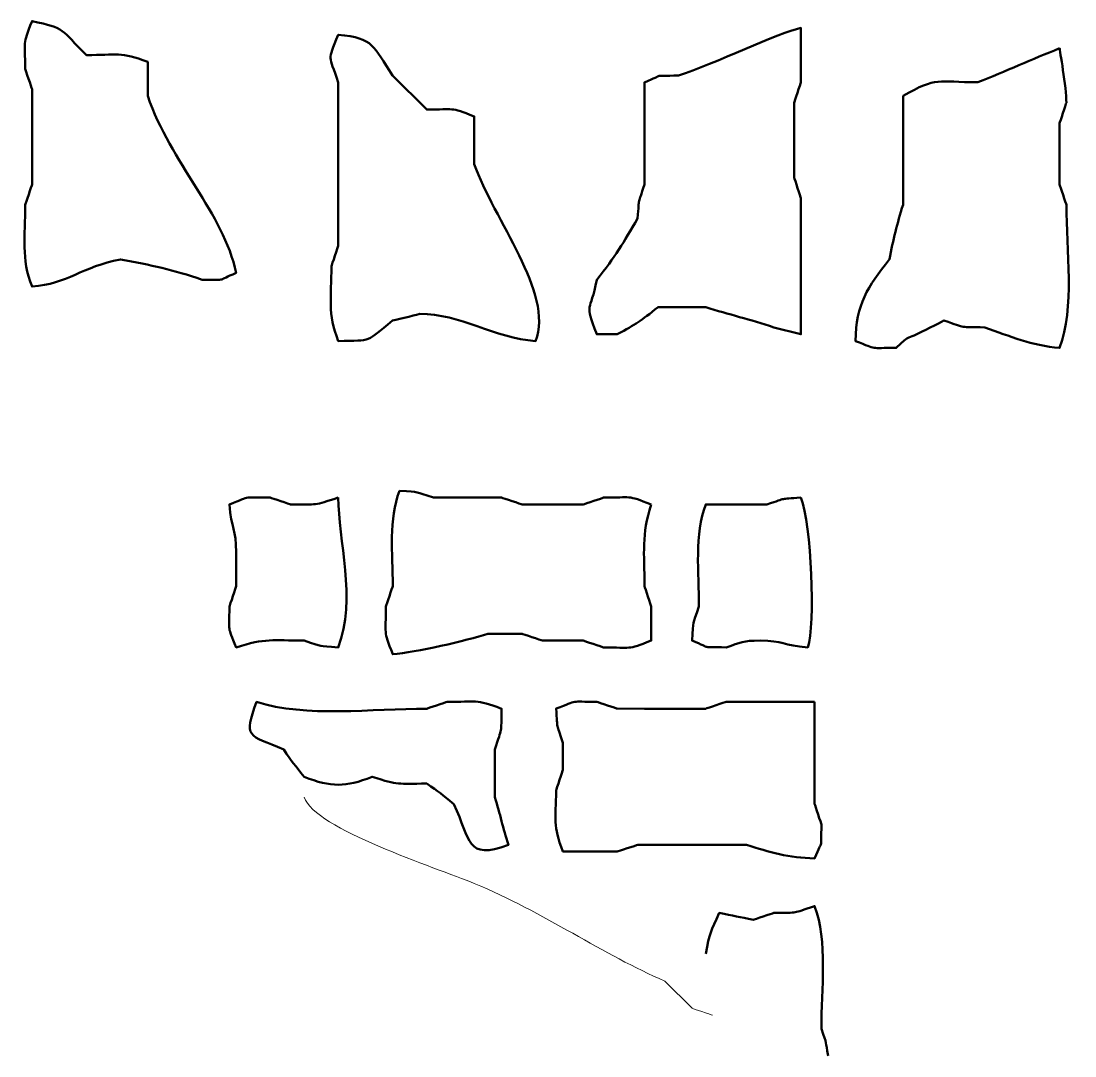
# Model space of a CAD drawing. Header units: centimetres. Extents: x -40.3 to 39, y -29.8 to 28.8.
# Drawn here: x -0.397 to 2.226, y -18.988 to -16.413 of the extents above; entities that cross this region are included whole.
import ezdxf

# ---------------------------------------------------------------- set-up
doc = ezdxf.new("R2010")
doc.units = ezdxf.units.CM
doc.header["$MEASUREMENT"] = 0
doc.layers.add('layer 1', color=7, linetype='Continuous')

msp = doc.modelspace()

# ---------------------------------------------------------------- linework, layer by layer
at = {"layer": 'layer 1', "color": 225, "lineweight": 50}
for points, knots in [([(-0.08224, -16.59972), (-0.08224, -16.59972), (-0.08224, -16.51503), (-0.08224, -16.51503), (-0.08224, -16.51503), (-0.14896, -16.48912), (-0.15961, -16.49809), (-0.23472, -16.49809), (-0.23472, -16.49809), (-0.30011, -16.43412), (-0.28492, -16.43135), (-0.37025, -16.4134), (-0.37025, -16.4134), (-0.39441, -16.47555), (-0.38719, -16.46042), (-0.38719, -16.53198), (-0.38719, -16.53198), (-0.38679, -16.53298), (-0.37127, -16.57998), (-0.37025, -16.5828), (-0.37025, -16.5828), (-0.37025, -16.5828), (-0.37025, -16.65056), (-0.37025, -16.65056), (-0.37025, -16.65056), (-0.37025, -16.65056), (-0.37025, -16.81998), (-0.37025, -16.81998), (-0.37025, -16.81998), (-0.37065, -16.82098), (-0.38617, -16.86796), (-0.38719, -16.8708), (-0.38719, -16.8708), (-0.38721, -16.95092), (-0.39746, -17.00396), (-0.37025, -17.07409), (-0.37025, -17.07409), (-0.28133, -17.06722), (-0.24612, -17.02447), (-0.15003, -17.0063), (-0.15003, -17.0063), (-0.0729, -17.02088), (-0.01982, -17.03185), (0.05324, -17.05712), (0.05324, -17.05712), (0.12137, -17.05714), (0.08679, -17.06005), (0.13797, -17.0402), (0.13797, -17.0402), (0.10664, -16.89148), (-0.0246, -16.76639), (-0.08224, -16.59972)], [0, 0, 0, 0, 0.0714286, 0.0714286, 0.0714286, 0.0714286, 0.1428571, 0.1428571, 0.1428571, 0.1428571, 0.2142857, 0.2142857, 0.2142857, 0.2142857, 0.2857143, 0.2857143, 0.2857143, 0.2857143, 0.3571429, 0.3571429, 0.3571429, 0.3571429, 0.4285714, 0.4285714, 0.4285714, 0.4285714, 0.5, 0.5, 0.5, 0.5, 0.5714286, 0.5714286, 0.5714286, 0.5714286, 0.6428571, 0.6428571, 0.6428571, 0.6428571, 0.7142857, 0.7142857, 0.7142857, 0.7142857, 0.7857143, 0.7857143, 0.7857143, 0.7857143, 0.8571429, 0.8571429, 0.8571429, 0.8571429, 1, 1, 1, 1]), ([(0.73092, -16.76918), (0.73092, -16.76918), (0.73092, -16.65058), (0.73092, -16.65058), (0.73092, -16.65058), (0.66871, -16.62642), (0.6839, -16.63361), (0.61232, -16.63361), (0.61232, -16.63361), (0.61232, -16.63361), (0.52763, -16.54895), (0.52763, -16.54895), (0.52763, -16.54895), (0.47818, -16.47578), (0.48238, -16.45621), (0.3921, -16.44731), (0.3921, -16.44731), (0.36446, -16.51845), (0.36828, -16.49247), (0.3921, -16.56591), (0.3921, -16.56591), (0.3921, -16.56591), (0.3921, -16.63366), (0.3921, -16.63366), (0.3921, -16.63366), (0.3921, -16.63366), (0.3921, -16.78613), (0.3921, -16.78613), (0.3921, -16.78613), (0.3921, -16.78613), (0.3921, -16.97248), (0.3921, -16.97248), (0.3921, -16.97248), (0.3917, -16.97348), (0.37618, -17.02048), (0.37513, -17.02329), (0.37513, -17.02329), (0.37513, -17.10175), (0.36523, -17.14044), (0.3921, -17.20964), (0.3921, -17.20964), (0.47969, -17.20785), (0.45876, -17.21316), (0.52761, -17.15882), (0.52761, -17.15882), (0.54543, -17.15511), (0.5945, -17.14187), (0.59539, -17.1419), (0.59539, -17.1419), (0.69487, -17.1419), (0.7811, -17.20181), (0.88337, -17.20964), (0.88337, -17.20964), (0.92984, -17.08995), (0.77873, -16.90734), (0.73092, -16.76918)], [0, 0, 0, 0, 0.0666667, 0.0666667, 0.0666667, 0.0666667, 0.1333333, 0.1333333, 0.1333333, 0.1333333, 0.2, 0.2, 0.2, 0.2, 0.2666667, 0.2666667, 0.2666667, 0.2666667, 0.3333333, 0.3333333, 0.3333333, 0.3333333, 0.4, 0.4, 0.4, 0.4, 0.4666667, 0.4666667, 0.4666667, 0.4666667, 0.5333333, 0.5333333, 0.5333333, 0.5333333, 0.6, 0.6, 0.6, 0.6, 0.6666667, 0.6666667, 0.6666667, 0.6666667, 0.7333333, 0.7333333, 0.7333333, 0.7333333, 0.8, 0.8, 0.8, 0.8, 0.8666667, 0.8666667, 0.8666667, 0.8666667, 1, 1, 1, 1]), ([(1.54409, -17.17572), (1.54409, -17.17572), (1.54409, -16.85383), (1.54409, -16.85383), (1.54409, -16.85383), (1.54368, -16.85283), (1.52814, -16.80585), (1.52714, -16.80301), (1.52714, -16.80301), (1.52714, -16.80301), (1.52714, -16.61667), (1.52714, -16.61667), (1.52714, -16.61667), (1.52754, -16.61567), (1.54306, -16.56867), (1.54409, -16.56585), (1.54409, -16.56585), (1.54409, -16.56585), (1.54406, -16.43032), (1.54406, -16.43032), (1.54406, -16.43032), (1.4909, -16.44159), (1.32684, -16.52052), (1.23914, -16.54895), (1.23914, -16.54895), (1.17061, -16.55055), (1.20853, -16.54444), (1.15445, -16.56589), (1.15445, -16.56589), (1.15445, -16.56589), (1.15445, -16.82), (1.15445, -16.82), (1.15445, -16.82), (1.13691, -16.87417), (1.14207, -16.84653), (1.1375, -16.90469), (1.1375, -16.90469), (1.10203, -16.96392), (1.08197, -17.00035), (1.03587, -17.05716), (1.03587, -17.05716), (1.01999, -17.14113), (1.00394, -17.11046), (1.03587, -17.19269), (1.03587, -17.19269), (1.03587, -17.19269), (1.08669, -17.19271), (1.08669, -17.19271), (1.08669, -17.19271), (1.13447, -17.16714), (1.14429, -17.16068), (1.18832, -17.12495), (1.18832, -17.12495), (1.18832, -17.12495), (1.30692, -17.12495), (1.30692, -17.12495), (1.30692, -17.12495), (1.36414, -17.14352), (1.41848, -17.15575), (1.47632, -17.17577), (1.47632, -17.17577), (1.47632, -17.17577), (1.54409, -17.19269), (1.54409, -17.19269), (1.54409, -17.19269), (1.54409, -17.19269), (1.54409, -17.17572), (1.54409, -17.17572)], [0, 0, 0, 0, 0.0555556, 0.0555556, 0.0555556, 0.0555556, 0.1111111, 0.1111111, 0.1111111, 0.1111111, 0.1666667, 0.1666667, 0.1666667, 0.1666667, 0.2222222, 0.2222222, 0.2222222, 0.2222222, 0.2777778, 0.2777778, 0.2777778, 0.2777778, 0.3333333, 0.3333333, 0.3333333, 0.3333333, 0.3888889, 0.3888889, 0.3888889, 0.3888889, 0.4444444, 0.4444444, 0.4444444, 0.4444444, 0.5, 0.5, 0.5, 0.5, 0.5555556, 0.5555556, 0.5555556, 0.5555556, 0.6111111, 0.6111111, 0.6111111, 0.6111111, 0.6666667, 0.6666667, 0.6666667, 0.6666667, 0.7222222, 0.7222222, 0.7222222, 0.7222222, 0.7777778, 0.7777778, 0.7777778, 0.7777778, 0.8333333, 0.8333333, 0.8333333, 0.8333333, 0.8888889, 0.8888889, 0.8888889, 0.8888889, 1, 1, 1, 1]), ([(2.18798, -16.48106), (2.12028, -16.50822), (2.05299, -16.53838), (1.98469, -16.56579), (1.98469, -16.56579), (1.8829, -16.56577), (1.88374, -16.55036), (1.79834, -16.59966), (1.79834, -16.59966), (1.79834, -16.59966), (1.79834, -16.87069), (1.79834, -16.87069), (1.79834, -16.87069), (1.78349, -16.91643), (1.77356, -16.95786), (1.76447, -17.00622), (1.76447, -17.00622), (1.7087, -17.07686), (1.68179, -17.1166), (1.67974, -17.20951), (1.67974, -17.20951), (1.73773, -17.23201), (1.71178, -17.22646), (1.7814, -17.22646), (1.7814, -17.22646), (1.81659, -17.19128), (1.81207, -17.20405), (1.83219, -17.19256), (1.83219, -17.19256), (1.84259, -17.18812), (1.88912, -17.16386), (1.89998, -17.15871), (1.89998, -17.15871), (1.9598, -17.17807), (1.93502, -17.17419), (2.00161, -17.17564), (2.00161, -17.17564), (2.06487, -17.19754), (2.11823, -17.22112), (2.18798, -17.22648), (2.18798, -17.22648), (2.22614, -17.12822), (2.20493, -16.98223), (2.20493, -16.87071), (2.20493, -16.87071), (2.20452, -16.86971), (2.189, -16.82269), (2.18798, -16.8199), (2.18798, -16.8199), (2.18798, -16.8199), (2.18798, -16.66742), (2.18798, -16.66742), (2.18798, -16.66742), (2.18839, -16.66642), (2.2039, -16.61942), (2.20493, -16.61658), (2.20493, -16.61658), (2.20493, -16.5793), (2.18798, -16.483), (2.18798, -16.48106)], [0, 0, 0, 0, 0.0625, 0.0625, 0.0625, 0.0625, 0.125, 0.125, 0.125, 0.125, 0.1875, 0.1875, 0.1875, 0.1875, 0.25, 0.25, 0.25, 0.25, 0.3125, 0.3125, 0.3125, 0.3125, 0.375, 0.375, 0.375, 0.375, 0.4375, 0.4375, 0.4375, 0.4375, 0.5, 0.5, 0.5, 0.5, 0.5625, 0.5625, 0.5625, 0.5625, 0.625, 0.625, 0.625, 0.625, 0.6875, 0.6875, 0.6875, 0.6875, 0.75, 0.75, 0.75, 0.75, 0.8125, 0.8125, 0.8125, 0.8125, 0.875, 0.875, 0.875, 0.875, 1, 1, 1, 1]), ([(0.39219, -17.59917), (0.3294, -17.61955), (0.3437, -17.61611), (0.27358, -17.61611), (0.27358, -17.61611), (0.27258, -17.61571), (0.22561, -17.60021), (0.22277, -17.59917), (0.22277, -17.59917), (0.15315, -17.59917), (0.17908, -17.5936), (0.12113, -17.61611), (0.12113, -17.61611), (0.12585, -17.67752), (0.13808, -17.67741), (0.13808, -17.73472), (0.13808, -17.73472), (0.13808, -17.73472), (0.13808, -17.81941), (0.13808, -17.81941), (0.13808, -17.81941), (0.13767, -17.82041), (0.12216, -17.86738), (0.12113, -17.87022), (0.12113, -17.87022), (0.12113, -17.93984), (0.11556, -17.91391), (0.13808, -17.97186), (0.13808, -17.97186), (0.21109, -17.94819), (0.22761, -17.95493), (0.30748, -17.95491), (0.30748, -17.95491), (0.35723, -17.97139), (0.33864, -17.96776), (0.39217, -17.97188), (0.39217, -17.97188), (0.43827, -17.85315), (0.39219, -17.70176), (0.39219, -17.59917)], [0, 0, 0, 0, 0.0909091, 0.0909091, 0.0909091, 0.0909091, 0.1818182, 0.1818182, 0.1818182, 0.1818182, 0.2727273, 0.2727273, 0.2727273, 0.2727273, 0.3636364, 0.3636364, 0.3636364, 0.3636364, 0.4545455, 0.4545455, 0.4545455, 0.4545455, 0.5454545, 0.5454545, 0.5454545, 0.5454545, 0.6363636, 0.6363636, 0.6363636, 0.6363636, 0.7272727, 0.7272727, 0.7272727, 0.7272727, 0.8181818, 0.8181818, 0.8181818, 0.8181818, 1, 1, 1, 1]), ([(1.17152, -17.61618), (1.10935, -17.59202), (1.12451, -17.59923), (1.05292, -17.59921), (1.05292, -17.59921), (1.05192, -17.59962), (1.00494, -17.61515), (1.00212, -17.61618), (1.00212, -17.61618), (1.00212, -17.61618), (0.84963, -17.61618), (0.84963, -17.61618), (0.84963, -17.61618), (0.84863, -17.61577), (0.80165, -17.60023), (0.79883, -17.59923), (0.79883, -17.59923), (0.79883, -17.59923), (0.62941, -17.59923), (0.62941, -17.59923), (0.62941, -17.59923), (0.57968, -17.58276), (0.59825, -17.58638), (0.54472, -17.58229), (0.54472, -17.58229), (0.51696, -17.65376), (0.52778, -17.73602), (0.52778, -17.81947), (0.52778, -17.81947), (0.52737, -17.82047), (0.51186, -17.86745), (0.51083, -17.87029), (0.51083, -17.87029), (0.51083, -17.94183), (0.50364, -17.9267), (0.52778, -17.98889), (0.52778, -17.98889), (0.58406, -17.98454), (0.71201, -17.95519), (0.76492, -17.93805), (0.76492, -17.93805), (0.76492, -17.93805), (0.84963, -17.93807), (0.84963, -17.93807), (0.84963, -17.93807), (0.85063, -17.93848), (0.89761, -17.95395), (0.90047, -17.95498), (0.90047, -17.95498), (0.90047, -17.95498), (1.0021, -17.955), (1.0021, -17.955), (1.0021, -17.955), (1.00311, -17.9554), (1.05008, -17.9709), (1.05292, -17.97192), (1.05292, -17.97192), (1.12446, -17.97192), (1.10933, -17.97914), (1.1715, -17.955), (1.1715, -17.955), (1.1715, -17.955), (1.1715, -17.87031), (1.1715, -17.87031), (1.1715, -17.87031), (1.1711, -17.86931), (1.1556, -17.82233), (1.15458, -17.81949), (1.15458, -17.81949), (1.15458, -17.73442), (1.14647, -17.69344), (1.17152, -17.61618)], [0, 0, 0, 0, 0.0526316, 0.0526316, 0.0526316, 0.0526316, 0.1052632, 0.1052632, 0.1052632, 0.1052632, 0.1578947, 0.1578947, 0.1578947, 0.1578947, 0.2105263, 0.2105263, 0.2105263, 0.2105263, 0.2631579, 0.2631579, 0.2631579, 0.2631579, 0.3157895, 0.3157895, 0.3157895, 0.3157895, 0.3684211, 0.3684211, 0.3684211, 0.3684211, 0.4210526, 0.4210526, 0.4210526, 0.4210526, 0.4736842, 0.4736842, 0.4736842, 0.4736842, 0.5263158, 0.5263158, 0.5263158, 0.5263158, 0.5789474, 0.5789474, 0.5789474, 0.5789474, 0.6315789, 0.6315789, 0.6315789, 0.6315789, 0.6842105, 0.6842105, 0.6842105, 0.6842105, 0.7368421, 0.7368421, 0.7368421, 0.7368421, 0.7894737, 0.7894737, 0.7894737, 0.7894737, 0.8421053, 0.8421053, 0.8421053, 0.8421053, 0.8947368, 0.8947368, 0.8947368, 0.8947368, 1, 1, 1, 1]), ([(1.54409, -17.59917), (1.48593, -17.60376), (1.51354, -17.59857), (1.4594, -17.61614), (1.4594, -17.61614), (1.4594, -17.61614), (1.30692, -17.61614), (1.30692, -17.61614), (1.30692, -17.61614), (1.27854, -17.68921), (1.28998, -17.78609), (1.28998, -17.87024), (1.28998, -17.87024), (1.2735, -17.91997), (1.27715, -17.90138), (1.27303, -17.95491), (1.27303, -17.95491), (1.32713, -17.9764), (1.28921, -17.97036), (1.35774, -17.97188), (1.35774, -17.97188), (1.39477, -17.95959), (1.39934, -17.95491), (1.44243, -17.95491), (1.44243, -17.95491), (1.49971, -17.95491), (1.49961, -17.96714), (1.56103, -17.97186), (1.56103, -17.97186), (1.58094, -17.91754), (1.5695, -17.66461), (1.54409, -17.59917)], [0, 0, 0, 0, 0.1111111, 0.1111111, 0.1111111, 0.1111111, 0.2222222, 0.2222222, 0.2222222, 0.2222222, 0.3333333, 0.3333333, 0.3333333, 0.3333333, 0.4444444, 0.4444444, 0.4444444, 0.4444444, 0.5555556, 0.5555556, 0.5555556, 0.5555556, 0.6666667, 0.6666667, 0.6666667, 0.6666667, 0.7777778, 0.7777778, 0.7777778, 0.7777778, 1, 1, 1, 1]), ([(0.30737, -18.29388), (0.28368, -18.26389), (0.27674, -18.25764), (0.25655, -18.22614), (0.25655, -18.22614), (0.16745, -18.18845), (0.15592, -18.19724), (0.18881, -18.10753), (0.18881, -18.10753), (0.30997, -18.14685), (0.47796, -18.1245), (0.61232, -18.12448), (0.61232, -18.12448), (0.61332, -18.12408), (0.66032, -18.10858), (0.66311, -18.10753), (0.66311, -18.10753), (0.73649, -18.10753), (0.7338, -18.09934), (0.79868, -18.12448), (0.79868, -18.12448), (0.79728, -18.19111), (0.80114, -18.16631), (0.78174, -18.22612), (0.78174, -18.22612), (0.78174, -18.22612), (0.78174, -18.29388), (0.78174, -18.29388), (0.78174, -18.29388), (0.78174, -18.29388), (0.78174, -18.3447), (0.78174, -18.3447), (0.78174, -18.3447), (0.7954, -18.38683), (0.80195, -18.42113), (0.81561, -18.46328), (0.81561, -18.46328), (0.70992, -18.50204), (0.72228, -18.45233), (0.68008, -18.36164), (0.68008, -18.36164), (0.64963, -18.33757), (0.64329, -18.33155), (0.61232, -18.31083), (0.61232, -18.31083), (0.53854, -18.31083), (0.54379, -18.31561), (0.47679, -18.2939), (0.47679, -18.2939), (0.40869, -18.32034), (0.37554, -18.32034), (0.30737, -18.2939), (0.30735, -18.29389), (0.30738, -18.2939), (0.30737, -18.29388)], [0, 0, 0, 0, 0.0714286, 0.0714286, 0.0714286, 0.0714286, 0.1428571, 0.1428571, 0.1428571, 0.1428571, 0.2142857, 0.2142857, 0.2142857, 0.2142857, 0.2857143, 0.2857143, 0.2857143, 0.2857143, 0.3571429, 0.3571429, 0.3571429, 0.3571429, 0.4285714, 0.4285714, 0.4285714, 0.4285714, 0.5, 0.5, 0.5, 0.5, 0.5714286, 0.5714286, 0.5714286, 0.5714286, 0.6428571, 0.6428571, 0.6428571, 0.6428571, 0.7142857, 0.7142857, 0.7142857, 0.7142857, 0.7857143, 0.7857143, 0.7857143, 0.7857143, 0.8571429, 0.8571429, 0.8571429, 0.8571429, 1, 1, 1, 1.00002, 1.00002, 1.00002, 1.00002]), ([(1.57811, -18.10739), (1.57811, -18.10739), (1.35789, -18.10741), (1.35789, -18.10741), (1.35789, -18.10741), (1.35689, -18.10781), (1.30989, -18.12331), (1.30707, -18.12435), (1.30707, -18.12435), (1.30707, -18.12435), (1.1546, -18.12435), (1.1546, -18.12435), (1.1546, -18.12435), (1.1546, -18.12435), (1.08683, -18.12433), (1.08683, -18.12433), (1.08683, -18.12433), (1.08583, -18.12393), (1.03886, -18.10843), (1.03602, -18.10741), (1.03602, -18.10741), (0.9664, -18.10741), (0.99233, -18.10181), (0.93438, -18.12433), (0.93438, -18.12433), (0.93895, -18.18249), (0.93378, -18.15487), (0.95133, -18.20902), (0.95133, -18.20902), (0.95133, -18.20902), (0.95133, -18.27678), (0.95133, -18.27678), (0.95133, -18.27678), (0.95092, -18.27779), (0.93541, -18.32476), (0.93438, -18.3276), (0.93438, -18.3276), (0.93438, -18.40269), (0.92542, -18.41336), (0.95133, -18.48008), (0.95133, -18.48008), (0.95133, -18.48008), (1.08686, -18.4801), (1.08686, -18.4801), (1.08686, -18.4801), (1.08786, -18.47969), (1.13484, -18.46417), (1.13767, -18.46313), (1.13767, -18.46313), (1.13767, -18.46313), (1.29015, -18.46313), (1.29015, -18.46313), (1.29015, -18.46313), (1.29015, -18.46313), (1.35791, -18.46315), (1.35791, -18.46315), (1.35791, -18.46315), (1.35791, -18.46315), (1.40873, -18.46315), (1.40873, -18.46315), (1.40873, -18.46315), (1.4646, -18.48125), (1.5145, -18.49563), (1.57811, -18.49702), (1.57811, -18.49702), (1.5996, -18.44292), (1.59358, -18.48086), (1.59507, -18.41231), (1.59507, -18.41231), (1.59467, -18.41131), (1.57915, -18.36433), (1.57813, -18.36149), (1.57813, -18.36149), (1.57813, -18.32177), (1.57693, -18.1096), (1.57811, -18.10739)], [0, 0, 0, 0, 0.05, 0.05, 0.05, 0.05, 0.1, 0.1, 0.1, 0.1, 0.15, 0.15, 0.15, 0.15, 0.2, 0.2, 0.2, 0.2, 0.25, 0.25, 0.25, 0.25, 0.3, 0.3, 0.3, 0.3, 0.35, 0.35, 0.35, 0.35, 0.4, 0.4, 0.4, 0.4, 0.45, 0.45, 0.45, 0.45, 0.5, 0.5, 0.5, 0.5, 0.55, 0.55, 0.55, 0.55, 0.6, 0.6, 0.6, 0.6, 0.65, 0.65, 0.65, 0.65, 0.7, 0.7, 0.7, 0.7, 0.75, 0.75, 0.75, 0.75, 0.8, 0.8, 0.8, 0.8, 0.85, 0.85, 0.85, 0.85, 0.9, 0.9, 0.9, 0.9, 1, 1, 1, 1]), ([(1.30699, -18.73427), (1.31683, -18.68213), (1.31958, -18.67841), (1.34086, -18.63263), (1.34086, -18.63263), (1.37469, -18.63919), (1.39172, -18.6432), (1.42555, -18.6496), (1.42555, -18.6496), (1.42655, -18.6492), (1.47353, -18.63368), (1.47636, -18.63263), (1.47636, -18.63263), (1.543, -18.63123), (1.5182, -18.63509), (1.578, -18.61571), (1.578, -18.61571), (1.61125, -18.70136), (1.59492, -18.82282), (1.59495, -18.92064), (1.59495, -18.92064), (1.60993, -18.96225), (1.6044, -18.94966), (1.61189, -18.9884)], [0, 0, 0, 0, 0.1428571, 0.1428571, 0.1428571, 0.1428571, 0.2857143, 0.2857143, 0.2857143, 0.2857143, 0.4285714, 0.4285714, 0.4285714, 0.4285714, 0.5714286, 0.5714286, 0.5714286, 0.5714286, 0.7142857, 0.7142857, 0.7142857, 0.7142857, 1, 1, 1, 1])]:
    msp.add_open_spline(points, degree=3, knots=knots, dxfattribs=at)
at = {"layer": 'layer 1', "color": 225, "lineweight": 0}
msp.add_open_spline([(0.30735, -18.3447), (0.33253, -18.42364), (0.63503, -18.51954), (0.73088, -18.55921), (0.73088, -18.55921), (0.90215, -18.63012), (1.05452, -18.73837), (1.20522, -18.8021), (1.20522, -18.8021), (1.20522, -18.8021), (1.27297, -18.86986), (1.27297, -18.86986), (1.27297, -18.86986), (1.27397, -18.87027), (1.32095, -18.88576), (1.32378, -18.88679)], degree=3, knots=[0, 0, 0, 0, 0.2, 0.2, 0.2, 0.2, 0.4, 0.4, 0.4, 0.4, 0.6, 0.6, 0.6, 0.6, 1, 1, 1, 1], dxfattribs=at)

doc.saveas('drawing.dxf')
